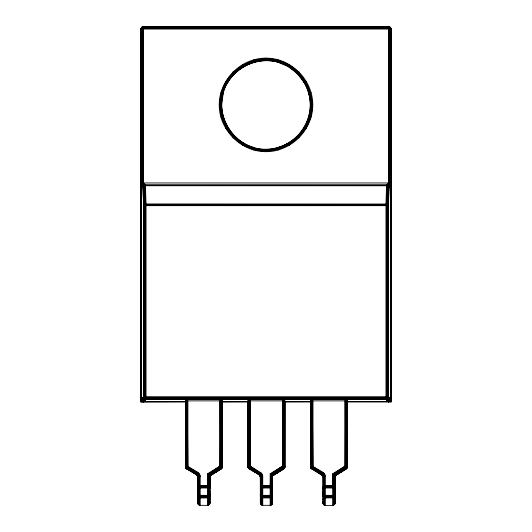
<?xml version="1.0" encoding="UTF-8"?>
<svg xmlns="http://www.w3.org/2000/svg" width="532" height="532" viewBox="0 0 532 532"><rect width="100%" height="100%" fill="white"/><g stroke="black" fill="none" stroke-linecap="round" stroke-linejoin="round"><path stroke-width="0.8" d="M142.144 26.933L143.374 26.686L141.632 27.318L140.993 29.061L140.92 184.697L141.239 29.061L142.144 26.933L388.626 26.6L390.761 27.83L391.06 401.84L391.007 28.422M185.874 401.68L141.073 401.707L141.239 29.061L143.374 26.933L388.626 26.933L390.368 27.318L391.007 29.061L391.087 185.249L389.032 187.477L388.42 205.671L388.087 397.969L385.959 399.2L144.81 398.867L143.58 396.739L143.58 205.671L142.968 187.477L143.687 185.741L145.429 185.016L386.571 185.016L388.313 185.741L389.032 187.477L391.087 185.422M347.017 401.846L391.087 401.866L388.087 397.969L388.061 396.739L388.061 205.671L388.706 186.247L390.548 183.813L390.368 29.061L388.626 27.318L143.374 27.318L141.632 29.061L141.126 184.265L143.294 186.247L143.926 204.827L143.939 396.739L143.913 397.969L140.913 401.866L185.821 401.833M388.32 396.739L388.087 397.969L391.087 400.596L388.333 397.377L388.32 396.739L388.327 205.232L388.952 186.838L391.087 185.249L389.032 187.477L391.087 185.362L389.032 187.477L388.293 186.286L386.571 185.768L143.687 185.741L141.798 183.493L141.632 29.061L141.419 183.846L143.294 186.247L142.968 187.477L140.913 185.422M143.061 187.045L143.687 185.741L141.419 183.846L141.239 29.061L141.253 184.065L143.294 186.247L141.027 184.451L143.048 186.838L143.58 205.671L388.42 205.671L387.682 204.474L386.584 204.029L385.959 204.461L146.041 204.461L144.837 205.671L145.416 204.029L144.797 185.834L142.057 183.321L142.144 29.061L142.41 183.148L144.199 185.349L144.83 204.202L144.837 396.739L146.041 397.943L385.959 397.943L387.163 396.739L387.163 205.671L386.584 204.029L387.203 185.834L389.557 183.134L389.264 29.061L388.626 28.422L143.374 28.422L142.736 29.061L142.669 183.061L144.79 185.103L386.571 185.116L387.21 185.103L389.557 183.134L389.856 29.061L388.626 27.83L143.374 27.83L142.144 29.061L141.512 183.746L143.687 185.741L144.318 204.474L144.332 396.739L146.041 398.448L385.959 398.448L387.668 396.739L387.682 204.474L388.313 185.741L390.142 183.447L390.368 29.061L390.475 183.733L391.08 184.69L388.952 186.838L390.934 184.371L390.761 27.83M142.736 29.061L142.716 183.048L144.79 185.103L143.075 182.981L142.736 29.061L142.41 183.148L144.79 185.103L143.015 182.988L142.736 29.061L142.889 183.008L144.79 185.103M143.374 26.6L143.374 182.961L145.429 185.016L146.041 203.956L146.041 399.2L143.288 401.866L145.402 399.113L146.041 399.1L385.959 399.1L386.598 399.113L388.845 401.866L387.19 398.867L385.959 398.84L146.041 398.84L144.81 398.867L140.913 401.866L141.239 27.83M185.442 401.261L185.522 467.448L185.455 400.869L185.442 466.83L186.606 468.399L196.587 474.577L197.518 475.987L196.76 474.896L186.606 468.918L185.522 467.448L185.455 400.869L222.376 400.875L222.296 467.448L221.212 468.918L209.861 475.768L220.341 469.164L214.981 472.389M198.988 486.647L198.988 476.512L198.516 474.724L197.239 473.38L187.257 467.209L186.672 466.165L186.759 400.802L187.264 466.145L197.552 472.862L199.035 474.418L199.58 476.499L199.58 485.856M185.442 466.311L187.264 466.145L187.304 400.789L187.902 466.145L186.606 468.918L186.985 468.426M222.296 466.93L221.698 468.526L210.02 475.821L209.98 488.137L210.02 475.821L221.166 468.892L222.063 468.027L222.376 466.311L219.916 466.145L207.606 473.759L210.027 475.242L210.067 487.578L209.734 487.492L209.901 475.143L221.039 468.034L222.05 466.232L222.097 400.835L222.296 467.448L222.376 466.83L222.05 466.916M222.063 468.027L222.303 400.855L222.376 466.311M247.985 401.261L248.065 467.448L247.998 400.869L247.985 466.83L249.149 468.399L259.131 474.577L260.062 475.987L259.31 474.896L249.149 468.918L248.065 467.448L247.998 400.869L284.919 400.875L284.919 466.83L284.201 466.95M270.15 485.563L271.892 486.281L272.61 488.017L260.301 488.017L261.531 485.889L261.531 476.512L261.066 474.724L259.782 473.38L249.801 467.209L249.215 466.165L249.302 400.802L249.814 466.145L260.095 472.862L261.584 474.418L262.123 476.499L262.123 485.856M247.985 466.311L249.814 466.145L249.847 400.789L250.446 466.145L249.149 468.918L248.444 467.548M284.919 466.311L282.459 466.145L270.15 473.759L272.57 475.242L272.61 487.578L272.278 487.492L272.444 475.143L283.583 468.034L284.593 466.232L284.64 400.835L284.846 467.448L283.755 468.918L272.61 475.814L272.138 475.655L272.278 488.177L272.564 475.821L283.716 468.892L284.846 466.93L284.846 467.448L284.846 400.855L284.613 468.027L272.411 475.768L272.278 488.177M312.078 468.426C311.1 470.162 309.777 464.808 311.213 468.007L321.72 474.458L323.084 476.566L321.72 475.063L311.699 468.918L310.841 468.027L310.615 466.877L310.542 400.869L347.469 400.875L347.137 466.916L347.469 401.261M324.074 486.647L324.074 476.512L323.609 474.724L322.326 473.38L312.344 467.209L311.765 466.165L311.845 400.802L312.357 466.145L322.638 472.862L324.128 474.418L324.666 476.499L324.666 485.856M310.528 466.311L312.357 466.145L312.39 400.789L312.996 466.145L311.699 468.918L311.213 468.526L311.213 468.007L321.68 474.577C324.626 480.19 323.536 475.701 321.853 474.212L311.872 468.034L310.861 466.232L310.748 400.842L310.841 468.027M347.383 401.308L347.389 467.448L347.469 466.311L345.002 466.145L332.693 473.759L334.741 474.97L334.821 486.707L334.987 475.143L346.126 468.034L347.137 466.232L347.183 400.835L347.389 467.448L346.299 468.918L334.954 475.768L334.894 481.56M334.828 488.177L335.107 475.821L347.157 468.027L347.389 400.855L347.469 466.311M389.264 29.061L389.118 183.008L387.21 185.103L388.945 182.981L389.264 29.061L389.291 183.048L387.21 185.103L388.965 182.981L388.626 29.061M387.788 186.007L390.475 183.733L388.626 182.961L143.374 182.961L141.798 183.493L144.199 185.349L145.429 185.116L144.797 185.834L145.429 185.375L386.571 185.375L387.203 185.834L386.571 185.116L387.801 185.349L390.142 183.447L389.856 29.061L389.723 183.208L387.801 185.349L387.163 205.671L385.959 204.461M390.754 36.542L390.761 29.061L390.368 27.318L388.626 26.686L389.856 26.933M346.95 401.766L390.973 401.753L391.087 29.061L140.913 29.061M143.374 29.061L143.075 182.981L145.429 185.016M185.528 401.308L185.528 466.877L186.652 468.892L185.754 468.027L185.528 466.271L185.655 400.842M210.067 475.295L221.698 468.007L210.027 475.242L209.734 504.17L207.606 505.4L199.58 505.314L198.084 504.17L197.997 475.881L196.76 474.212L186.779 468.034L185.774 466.232L185.934 400.822L186.16 466.192L186.985 467.668L196.966 473.846L198.07 474.996L198.476 476.539L198.476 486.68M186.16 466.192L186.306 400.809L186.672 466.165M219.916 400.789L219.916 466.145L221.039 468.034L209.648 474.97L209.734 487.492L209.342 487.458L209.648 474.97L220.833 467.668L221.658 466.192L221.791 400.822L222.05 466.232M260.141 475.109L248.298 468.027L248.205 400.842M260.62 475.754L259.31 474.212L249.322 468.034L248.318 466.232L248.477 400.822L248.71 466.192L249.528 467.668L259.516 473.846L260.62 474.996L261.019 476.539L261.019 486.68M248.71 466.192L248.85 400.809L249.215 466.165M284.201 466.192L283.935 400.809L283.689 466.165L283.11 467.209L271.839 474.743L271.885 486.66L272.191 474.97L283.376 467.668L284.201 466.192L284.334 400.822L284.593 466.232M310.861 466.232L311.021 400.822L311.253 466.192L312.078 467.668L322.06 473.846L323.163 474.996L323.562 476.539L323.562 486.68M311.253 466.192L311.4 400.809L311.765 466.165M346.744 466.192L346.478 400.809L346.239 466.165L345.654 467.209L334.382 474.743L334.428 486.66L334.741 474.97L345.92 467.668L346.744 466.192L346.877 400.822L347.137 466.232M208.863 486.634L209.295 474.743L220.561 467.209L221.146 466.165L221.392 400.809L221.658 466.192M143.68 396.739L143.667 397.377L140.913 399.625L143.913 397.969L143.673 205.232L144.318 204.474L146.041 203.956L386.584 204.029M208.311 485.789L208.81 474.451L220.554 466.145L220.926 400.796L221.146 466.165M270.855 485.789L271.353 474.451L283.097 466.145L283.47 400.796L283.689 466.165M333.398 485.789L333.897 474.451L345.64 466.145L346.013 400.796L346.239 466.165M207.673 485.842L208.205 474.098L219.916 466.145L220.168 400.789L220.554 466.145L220.428 400.789M270.216 485.842L270.748 474.098L282.459 466.145L282.711 400.789L283.097 466.145L282.977 400.789M332.766 485.842L333.291 474.098L345.002 466.145L345.261 400.789L345.64 466.145L345.521 400.789M219.217 104.904C219.058 79.867 240.963 57.961 266 58.121C291.037 57.961 312.942 79.867 312.783 104.904C312.942 129.941 291.037 151.846 266 151.686C240.963 151.846 219.058 129.941 219.217 104.904L221.678 104.904C221.784 124.501 235.629 142.543 254.529 147.716L253.89 150.097M221.678 104.904L223.187 93.433L220.807 92.794M197.751 495.571L198.084 494.348M209.98 494.813L209.342 497.121L207.606 497.839L199.58 497.759L198.476 497.121L197.751 495.93M278.11 150.097L277.471 147.716C300.427 141.718 315.097 116.309 308.813 93.433L311.193 92.794M260.301 495.571L260.381 494.94M272.278 494.228L272.278 496.615L270.15 497.839L262.123 497.759L260.627 496.615L260.381 494.813M262.761 505.4L262.761 476.492L260.301 476.665L260.381 503.578L262.123 505.314L270.788 505.314L272.278 504.17L272.61 502.946L272.57 475.242L284.241 468.007L272.61 475.295M322.844 495.571L323.17 494.348M334.828 494.228L334.828 496.615L333.331 497.759L324.666 497.759L323.562 497.121L322.844 495.93M322.844 502.946L323.562 504.682L325.305 505.4L332.693 505.4L334.828 504.17L335.153 475.295L334.741 474.97L346.126 468.034L345.002 466.145L345.002 400.789M210.067 495.385L198.084 495.299L198.084 496.615L198.084 494.228M210.067 502.687L209.342 504.396M272.61 502.687L272.278 503.897L270.788 505.021M335.153 495.385L323.17 495.299L323.17 496.615L323.17 494.228M335.153 502.687L334.435 504.396M197.751 494.72L198.084 493.616M209.98 501.935L210.067 501.363M260.301 494.72L260.381 494.148M272.61 501.363L272.278 502.467M322.844 494.72L323.17 493.616M335.153 501.363L334.828 502.467M197.751 493.483L198.084 492.552M209.98 499.535L210.067 499.056M260.301 493.483L260.381 492.998M272.61 499.056L272.278 499.987M322.844 493.483L323.17 492.552M335.153 499.056L334.828 499.987M334.828 504.17L335.074 495.339L334.435 497.121L334.435 504.682M284.613 468.027L284.839 466.877L283.755 468.918L272.564 475.821L272.524 488.137L272.411 475.768L282.186 469.603L272.138 475.655L274.126 474.378M347.157 468.027L347.383 466.877L346.259 468.892L335.107 475.821L335.074 488.137L334.954 475.768L345.428 469.164L340.068 472.389M198.084 486.787L197.751 488.017L198.476 486.281L199.58 485.643L208.238 485.643L209.342 486.281L210.067 488.017L197.838 487.97L198.476 486.281L200.218 485.596L199.58 485.643M260.627 486.787L260.381 487.97L261.019 486.281L262.761 485.596M323.17 486.787L322.844 488.017L323.562 486.281L324.666 485.643L333.331 485.643L334.828 486.787L335.153 488.017L322.924 487.97L323.562 486.281L325.305 485.596L324.666 485.643M387.702 398.475L388.061 396.739L385.959 398.84L387.702 398.475L391.087 401.866L387.19 398.867L385.959 399.1M209.342 504.682L209.734 487.93L209.342 486.281L207.606 485.596L208.837 485.889M271.892 504.682C272.53 502.108 270.775 497.107 272.61 495.385M324.666 505.314L324.666 497.759L332.693 497.713L334.435 497.121L334.828 487.93L334.435 486.281L332.693 485.596L333.923 485.889M197.751 491.794L198.084 491.109M209.98 496.283L210.067 495.93M260.301 491.794L260.381 491.442M272.61 495.93L272.278 496.615L272.524 495.339L271.892 497.121L270.15 497.713L262.123 497.759L262.123 505.314M322.844 491.794L323.17 491.109M335.153 495.93L334.828 496.615M261.019 504.682L260.627 487.93L261.019 486.281L262.761 485.802L270.15 485.802L271.892 486.281L272.524 487.97L272.278 486.787L272.278 504.17M225.482 81.509L227.616 82.739C237.505 65.828 258.519 57.124 277.471 62.091L278.11 59.71M143.68 205.671L143.926 204.827M143.939 205.671L144.318 204.474M144.332 205.671L144.83 204.202M199.58 505.314L199.58 497.759L207.606 497.713L209.342 497.121L209.98 495.339L209.734 504.17M335.153 475.295L346.299 468.399L347.389 466.93M197.751 489.786L198.084 489.38M272.61 492.186L272.278 492.592M322.844 489.786L323.17 489.38M335.153 492.186L334.828 492.592M221.039 468.034L221.212 468.399L210.027 475.242L209.98 487.531L209.901 475.143L221.166 468.286L222.296 466.271M282.459 400.789L282.459 466.145L283.755 468.399L272.57 475.242L272.524 487.531L272.444 475.143L283.716 468.286L284.839 466.271M346.126 468.034L346.299 468.399L335.113 475.242L335.074 487.531L335.113 475.242L346.259 468.286L347.383 466.271M306.518 81.509L304.384 82.739L297.341 73.562L288.164 66.52L289.395 64.385M242.605 145.422L243.836 143.288M249.814 466.145L250.446 466.145L261.398 473.101L259.616 474.97L260.062 475.987M187.264 466.145L197.884 472.316L196.587 474.577L196.587 475.089L197.312 475.342M260.434 472.316L259.131 474.577L259.131 475.089L259.855 475.342M322.977 472.316L321.68 475.089C323.084 476.838 322.299 474.717 324.686 474.105L322.977 472.316L312.357 466.145M321.72 475.063L312.537 469.138M140.913 399.625L143.58 396.739L388.42 396.739L391.087 399.492L388.333 397.377M391.04 184.591L388.952 186.838L391.087 184.697M143.58 396.739L140.913 399.426M388.939 187.045L388.706 186.247L390.787 184.112M389.032 187.477L391.087 185.389M232.916 137.988L234.659 136.245M297.341 73.562L299.084 71.82M140.913 401.866L144.298 398.475L146.041 398.84L143.939 396.739L144.298 398.475M388.845 401.866L385.959 399.2L388.646 401.866L385.959 399.2L385.959 203.956L386.571 185.016L388.626 182.961L388.626 26.6M387.801 185.349L389.876 183.281L389.856 29.061M200.218 485.802L198.084 487.93L198.476 486.281L200.218 485.802L207.606 485.802L209.342 486.281L209.98 487.97L209.734 486.787M197.751 495.385L198.476 497.121L207.606 497.427L209.734 495.299M260.627 487.93L262.761 485.802M260.627 504.17L260.381 495.339L261.019 497.121L270.15 497.427L272.278 495.299L260.301 495.385M325.305 485.802L323.17 487.93L323.562 486.281L325.305 485.802L332.693 485.802L334.435 486.281L335.074 487.97L334.828 486.787M322.844 495.385L323.562 497.121L332.693 497.427L334.828 495.299M198.855 473.101L197.073 475.482C199.161 479.365 195.916 474.384 199.593 474.105L197.884 472.316M323.941 473.101L322.159 475.482M143.314 186.632L144.212 186.007M221.166 468.286L222.063 467.508M283.716 468.286L284.613 467.508M334.828 487.492L334.987 475.143L347.157 467.508M386.571 185.016L388.945 182.981M145.402 399.113L142.184 401.866L144.81 398.867L146.041 399.1M388.706 186.247L390.934 184.371L391.007 29.061M260.301 475.98C259.875 478.667 260.361 474.371 262.602 475.256L261.398 473.101M324.686 474.105L325.145 475.256L322.844 475.98L322.844 476.586M262.136 474.105L260.062 475.382L260.221 476.047M210.918 474.803L209.595 475.655L210.945 474.837M220.248 466.69L208.205 474.098L208.238 485.849M220.561 467.209L208.81 474.451L208.83 486.62M282.798 466.69L270.748 474.098L270.781 485.849M283.11 467.209L271.353 474.451L271.38 486.62L271.839 474.743L283.376 467.668M345.341 466.69L333.291 474.098L333.325 485.849M345.654 467.209L333.897 474.451L333.923 486.62L334.382 474.743L345.92 467.668M220.833 467.668L209.295 474.743L209.342 487.458M209.861 475.768L221.166 468.892L221.212 468.399M283.583 468.034L272.191 474.97L272.278 487.492M334.954 475.768L346.259 468.892L346.784 468.007L346.259 468.286M212.288 474.019L213.631 473.207M337.374 474.019L338.724 473.207M225.482 128.298L227.616 127.068M284.919 401.261L284.201 401.381M260.301 487.578L261.019 487.458M322.844 476.665L325.305 476.492L325.305 505.4M208.238 505.021L208.837 504.782M333.331 505.021L333.923 504.782M223.187 116.375L220.807 117.013M199.593 474.105L200.059 475.256L197.671 476.047L197.838 477.224M198.988 485.889L200.218 485.596M324.074 485.889L325.305 485.596M143.374 26.933L141.632 27.318L140.993 29.061L140.947 401.826L185.907 401.713M207.606 497.427L209.342 497.121M270.15 497.427L271.892 497.121M332.693 497.427L334.435 497.121M262.123 485.643L270.788 485.643M200.218 505.4L200.218 476.492L197.751 476.665L198.084 504.17M142.736 26.686L389.264 26.686M310.322 104.904L312.783 104.904M186.147 401.447L141.286 401.487L186.054 401.507M221.864 401.421L248.444 401.394M222.522 401.514L248.218 401.527M284.693 401.54L311.22 401.547M346.864 401.56L390.794 401.574L390.761 29.061L388.626 26.933M222.376 401.66L248.098 401.647M284.6 401.627L311.147 401.613M346.824 401.594L390.794 401.574M222.356 401.806L248.171 401.727M284.653 401.786L311.273 401.74M222.083 401.866L248.138 401.833M284.687 401.853L311.293 401.84M332.693 485.563L333.331 485.643M207.606 485.563L208.238 485.643M271.38 485.889L270.15 485.596L271.892 486.281L272.278 487.93L270.15 485.802M311.193 117.013L308.813 116.375M260.221 476.559L259.988 475.987M197.758 476.586L197.445 475.987M325.305 497.427L323.17 495.299L323.562 497.121L325.305 497.713L324.074 497.513L324.074 505.074M261.019 497.121L262.761 497.713L261.531 497.513L261.531 505.074M200.218 497.427L198.084 495.299L198.476 497.121L200.218 497.713L198.988 497.513L198.988 505.074M262.123 505.021L260.627 503.897L260.301 502.687M277.471 62.091L288.164 66.52M310.528 401.261L310.615 466.877L311.739 468.892M304.384 127.068L306.518 128.298M250.658 469.55L255.313 472.429M256.643 473.254L258.638 474.484M187.444 469.138L196.76 474.896M186.652 468.892L186.12 468.007L196.634 474.458L197.758 475.98L197.838 503.578M145.416 204.029L146.041 204.461M334.828 489.38L335.153 489.786M323.17 492.592L322.844 492.186M272.278 489.38L272.61 489.786M198.084 492.592L197.751 492.186M141.02 184.464L143.048 186.838L140.913 185.023L140.993 28.422M310.841 467.508L311.739 468.286L310.615 466.271L310.542 400.869M248.298 467.508L249.195 468.286L248.072 466.271M185.754 467.508L186.652 468.286L185.528 466.271M385.959 399.2L388.746 401.866M141.186 184.158L143.294 186.247M232.916 71.82L234.659 73.562M297.341 136.245L299.084 137.988M332.693 485.802L334.828 487.93M260.627 495.299L262.761 497.427M207.606 485.802L209.734 487.93M143.048 186.838L140.953 184.624L143.048 186.838L140.92 184.697L142.968 187.477L140.913 185.402L142.968 187.477M391.087 399.446L388.42 396.739L391.087 399.466M143.687 185.741L141.725 183.553L141.632 29.061M323.562 504.396L322.844 502.687M198.476 504.396L197.751 502.687M346.126 468.725L346.299 468.399M283.716 468.892L283.376 468.426M334.828 491.109L335.153 491.794M272.278 491.109L272.61 491.794M259.676 474.863L260.54 476.566M288.164 143.288L289.395 145.422M242.605 64.385L243.836 66.52M334.828 492.552L335.153 493.483M323.17 499.987L322.844 499.056M272.278 492.552L272.61 493.483M198.084 499.987L197.751 499.056M323.17 502.467L322.844 501.363M334.828 493.616L335.153 494.72M272.278 493.616L272.61 494.72M198.084 502.467L197.751 501.363M334.828 494.348L335.153 495.571M272.278 494.348L272.61 495.571M388.686 186.632L388.313 185.741L390.162 183.467L390.368 29.061L390.368 183.633L388.313 185.741L390.548 183.813L390.761 29.061L390.973 401.753M322.532 475.987L322.764 476.559M260.274 475.222L260.627 487.492M387.17 204.202L387.668 205.671M387.682 204.474L388.061 205.671M388.074 204.827L388.32 205.671M254.529 62.091L253.89 59.71M260.301 495.93L260.381 496.283M209.98 491.442L210.067 491.794M248.072 466.877L248.298 468.027M185.528 466.877L185.754 468.027M260.301 499.056L260.381 499.535M209.98 492.998L210.067 493.483M260.301 501.363L260.381 501.935M209.98 494.148L210.067 494.72M209.98 494.94L210.067 495.571M325.145 475.256L325.305 476.492M322.844 475.98L322.924 503.578M262.602 475.256L262.761 476.492M200.059 475.256L200.218 476.492M209.867 476.592L209.98 488.137M248.038 400.855L248.318 466.232M185.495 400.855L185.774 466.232M141.126 184.265L140.993 29.061L141.073 401.707M335.074 487.379L335.074 503.578M333.923 505.074L333.923 497.513L332.693 497.713L333.331 497.759L333.331 505.314M332.693 473.759L332.693 505.4M323.562 497.121L323.562 504.682M323.17 476.579L323.17 504.17M312.996 400.789L312.996 466.145M283.755 468.399L283.755 468.918M272.524 487.379L272.524 503.578M271.38 505.074L271.38 497.513L270.15 497.713L270.788 497.759L270.788 505.314M270.15 473.759L270.15 505.4M266 58.121L266 60.581M266 149.226L266 151.686M260.381 476.619L260.381 503.578M250.446 400.789L250.446 466.145M209.98 487.379L209.98 503.578M209.342 486.281L209.342 487.791M208.837 505.074L208.837 497.513L207.606 497.713L208.238 497.759L208.238 505.314M207.606 473.759L207.606 505.4M198.476 497.121L198.476 504.682M187.902 400.789L187.902 466.145M142.144 29.061L142.137 183.274L144.199 185.349L142.35 183.174L142.144 29.061M221.425 92.96C214.881 116.774 230.157 143.234 254.057 149.479C277.87 156.022 304.331 140.747 310.575 116.847C317.119 93.034 301.844 66.573 277.943 60.329C254.13 53.785 227.669 69.06 221.425 92.96M221.997 93.113C215.54 116.628 230.622 142.742 254.21 148.907C277.717 155.364 303.839 140.282 310.003 116.694C316.46 93.186 301.378 67.065 277.79 60.901C254.283 54.444 228.162 69.526 221.997 93.113M222.489 93.246C216.105 116.495 231.014 142.317 254.343 148.415C277.591 154.799 303.413 139.889 309.511 116.561C315.895 93.313 300.986 67.491 277.657 61.393C254.409 55.009 228.587 69.918 222.489 93.246M222.868 93.346C216.537 116.395 231.32 141.997 254.442 148.036C277.491 154.366 303.094 139.584 309.132 116.461C315.463 93.413 300.68 67.817 277.558 61.772C254.509 55.441 228.906 70.224 222.868 93.346M223.108 93.413C216.81 116.328 231.513 141.791 254.509 147.796C277.425 154.094 302.888 139.391 308.893 116.395C315.19 93.479 300.487 68.016 277.491 62.011C254.575 55.714 229.112 70.417 223.108 93.413M146.041 205.046L145.416 205.671L145.416 396.739L146.041 397.364L385.959 397.364L386.584 396.739L386.584 205.671L385.959 205.046L146.041 205.046M200.218 486.162L198.476 487.897L198.476 495.265L200.218 497.001L207.606 497.001L209.342 495.265L209.342 487.897L207.606 486.162L200.218 486.162M200.218 486.64L198.988 487.871L198.988 495.239L200.218 496.462L207.606 496.462L208.837 495.239L208.837 487.871L207.606 486.64L200.218 486.64M200.218 487.212L199.58 487.851L199.58 495.219L200.218 495.857L207.606 495.857L208.238 495.219L208.238 487.851L207.606 487.212L200.218 487.212M262.761 486.162L261.019 487.897L261.019 495.265L262.761 497.001L270.15 497.001L271.892 495.265L271.892 487.897L270.15 486.162L262.761 486.162M262.761 486.64L261.531 487.871L261.531 495.239L262.761 496.462L270.15 496.462L271.38 495.239L271.38 487.871L270.15 486.64L262.761 486.64M262.761 487.212L262.123 487.851L262.123 495.219L262.761 495.857L270.15 495.857L270.788 495.219L270.788 487.851L270.15 487.212L262.761 487.212M325.305 486.162L323.562 487.897L323.562 495.265L325.305 497.001L332.693 497.001L334.435 495.265L334.435 487.897L332.693 486.162L325.305 486.162M325.305 486.64L324.074 487.871L324.074 495.239L325.305 496.462L332.693 496.462L333.923 495.239L333.923 487.871L332.693 486.64L325.305 486.64M325.305 487.212L324.666 487.851L324.666 495.219L325.305 495.857L332.693 495.857L333.331 495.219L333.331 487.851L332.693 487.212L325.305 487.212M146.041 399.2L143.334 401.866L146.041 399.2M336.005 474.803L334.688 475.655L336.031 474.837"/></g></svg>
